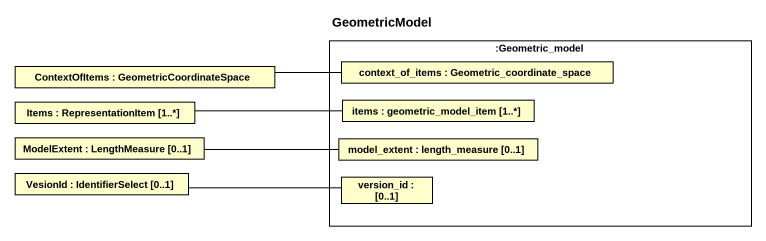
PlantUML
@startuml
title GeometricModel
rectangle "ContextOfItems : GeometricCoordinateSpace" as ContextOfItems
rectangle ":Geometric_model" as Geometric_model {
  rectangle "context_of_items : Geometric_coordinate_space" as context_of_items
  rectangle "items : geometric_model_item [1..*]" as items
  rectangle "model_extent : length_measure [0..1]" as model_extent
  rectangle "version_id :  [0..1]" as version_id
}
rectangle "Items : RepresentationItem [1..*]" as Items
rectangle "ModelExtent : LengthMeasure [0..1]" as ModelExtent
rectangle "VesionId : IdentifierSelect [0..1]" as VesionId
ContextOfItems -right- context_of_items
Items -right- items
ModelExtent -right- model_extent
VesionId -right- version_id
@enduml
